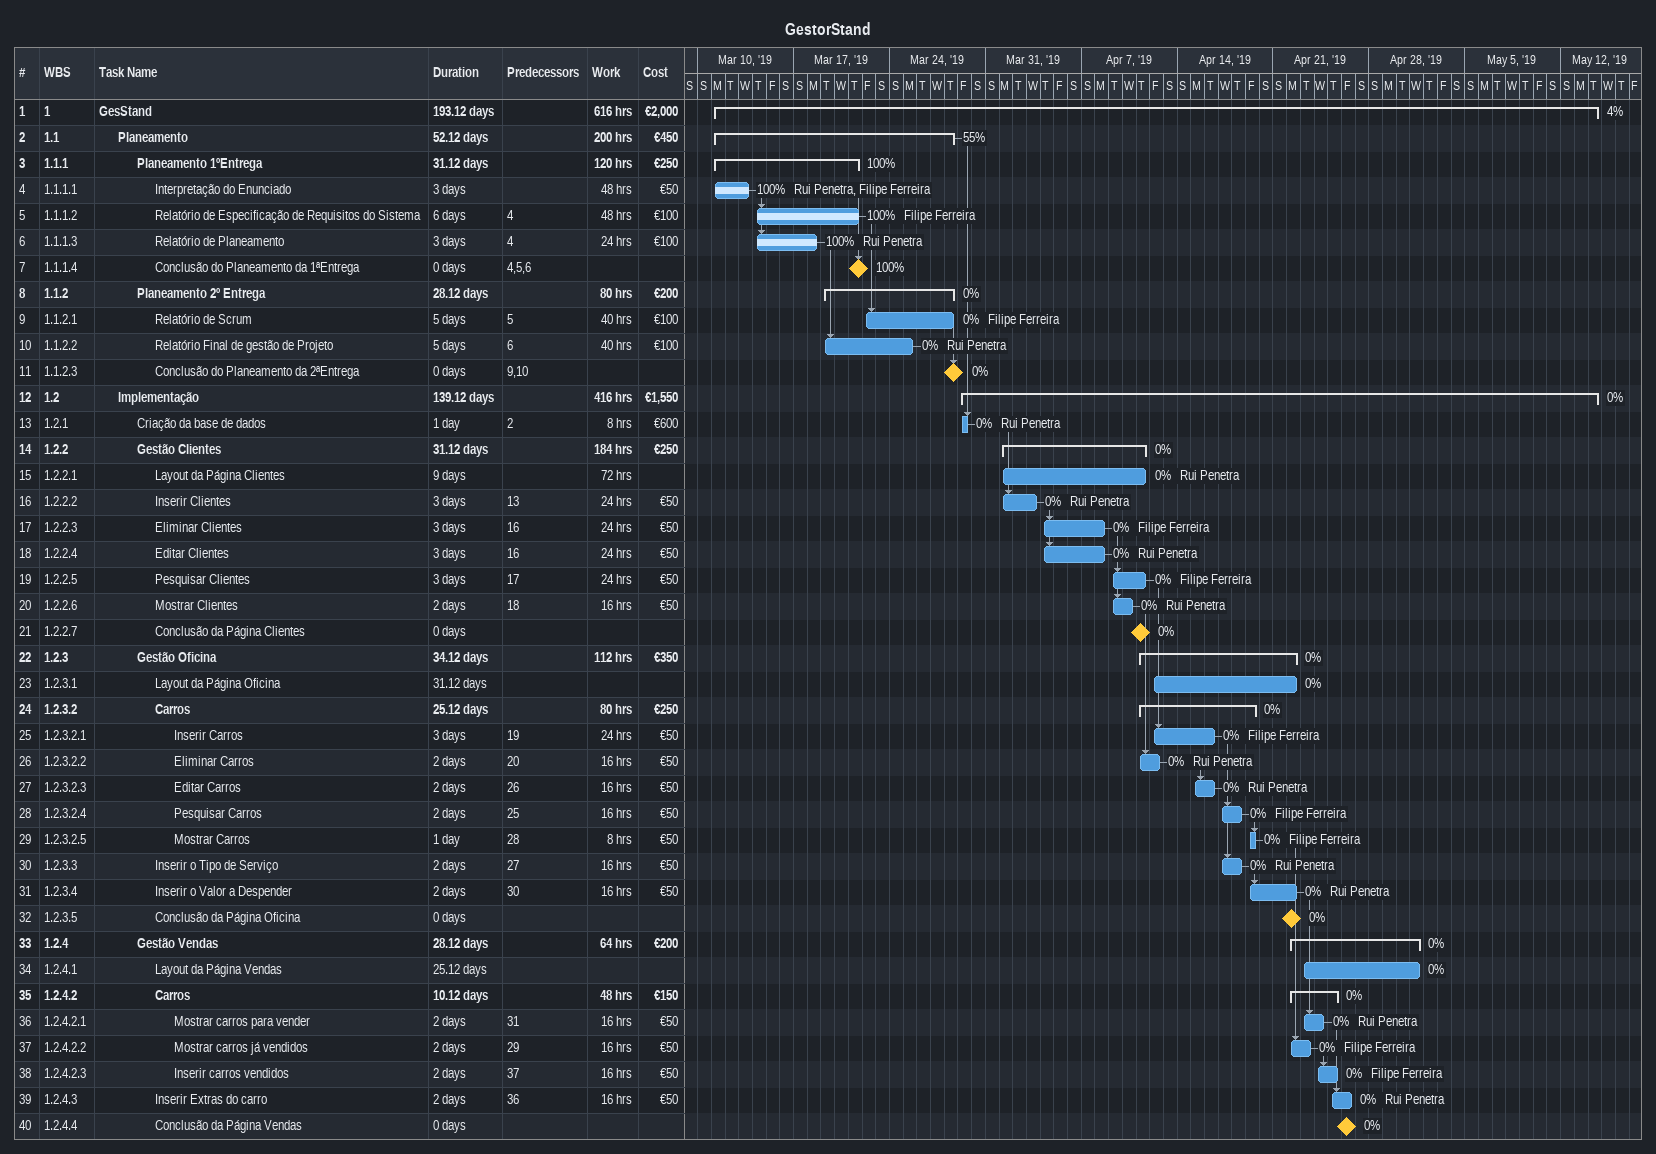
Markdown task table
GestorStand

| ID | WBS | Task | Duration | Start | Finish | Predecessors | Resources | % complete | Work (h) | Cost (€) |
|---|---|---|---|---|---|---|---|---|---|---|
| 1 | 1 | **GesStand** | 193.12d | 2019-03-11 | 2019-05-14 |  |  | 4 | 616 | 2000 |
| 2 | 1.1 | **Planeamento** | 52.12d | 2019-03-11 | 2019-03-28 |  |  | 55 | 200 | 450 |
| 3 | 1.1.1 | **Planeamento 1ºEntrega** | 31.12d | 2019-03-11 | 2019-03-21 |  |  | 100 | 120 | 250 |
| 4 | 1.1.1.1 | Interpretação do Enunciado | 3d | 2019-03-11 | 2019-03-13 |  | Rui Penetra, Filipe Ferreira | 100 | 48 | 50 |
| 5 | 1.1.1.2 | Relatório de Especificação de Requisitos do Sistema | 6d | 2019-03-14 | 2019-03-21 | 4 | Filipe Ferreira | 100 | 48 | 100 |
| 6 | 1.1.1.3 | Relatório de Planeamento | 3d | 2019-03-14 | 2019-03-18 | 4 | Rui Penetra | 100 | 24 | 100 |
| 7 | 1.1.1.4 | Conclusão do Planeamento da 1ªEntrega | 0d | 2019-03-21 | 2019-03-21 | 4, 5, 6 |  | 100 |  |  |
| 8 | 1.1.2 | **Planeamento 2º Entrega** | 28.12d | 2019-03-19 | 2019-03-28 |  |  | 0 | 80 | 200 |
| 9 | 1.1.2.1 | Relatório de Scrum | 5d | 2019-03-22 | 2019-03-28 | 5 | Filipe Ferreira | 0 | 40 | 100 |
| 10 | 1.1.2.2 | Relatório Final de gestão de Projeto | 5d | 2019-03-19 | 2019-03-25 | 6 | Rui Penetra | 0 | 40 | 100 |
| 11 | 1.1.2.3 | Conclusão do Planeamento da 2ªEntrega | 0d | 2019-03-28 | 2019-03-28 | 9, 10 |  | 0 |  |  |
| 12 | 1.2 | **Implementação** | 139.12d | 2019-03-29 | 2019-05-14 |  |  | 0 | 416 | 1550 |
| 13 | 1.2.1 | Criação da base de dados | 1d | 2019-03-29 | 2019-03-29 | 2 | Rui Penetra | 0 | 8 | 600 |
| 14 | 1.2.2 | **Gestão Clientes** | 31.12d | 2019-04-01 | 2019-04-11 |  |  | 0 | 184 | 250 |
| 15 | 1.2.2.1 | Layout da Página Clientes | 9d | 2019-04-01 | 2019-04-11 |  | Rui Penetra | 0 | 72 |  |
| 16 | 1.2.2.2 | Inserir Clientes | 3d | 2019-04-01 | 2019-04-03 | 13 | Rui Penetra | 0 | 24 | 50 |
| 17 | 1.2.2.3 | Eliminar Clientes | 3d | 2019-04-04 | 2019-04-08 | 16 | Filipe Ferreira | 0 | 24 | 50 |
| 18 | 1.2.2.4 | Editar Clientes | 3d | 2019-04-04 | 2019-04-08 | 16 | Rui Penetra | 0 | 24 | 50 |
| 19 | 1.2.2.5 | Pesquisar Clientes | 3d | 2019-04-09 | 2019-04-11 | 17 | Filipe Ferreira | 0 | 24 | 50 |
| 20 | 1.2.2.6 | Mostrar Clientes | 2d | 2019-04-09 | 2019-04-10 | 18 | Rui Penetra | 0 | 16 | 50 |
| 21 | 1.2.2.7 | Conclusão da Página Clientes | 0d | 2019-04-11 | 2019-04-11 |  |  | 0 |  |  |
| 22 | 1.2.3 | **Gestão Oficina** | 34.12d | 2019-04-11 | 2019-04-22 |  |  | 0 | 112 | 350 |
| 23 | 1.2.3.1 | Layout da Página Oficina | 31.12d | 2019-04-12 | 2019-04-22 |  |  | 0 |  |  |
| 24 | 1.2.3.2 | **Carros** | 25.12d | 2019-04-11 | 2019-04-19 |  |  | 0 | 80 | 250 |
| 25 | 1.2.3.2.1 | Inserir Carros | 3d | 2019-04-12 | 2019-04-16 | 19 | Filipe Ferreira | 0 | 24 | 50 |
| 26 | 1.2.3.2.2 | Eliminar Carros | 2d | 2019-04-11 | 2019-04-12 | 20 | Rui Penetra | 0 | 16 | 50 |
| 27 | 1.2.3.2.3 | Editar Carros | 2d | 2019-04-15 | 2019-04-16 | 26 | Rui Penetra | 0 | 16 | 50 |
| 28 | 1.2.3.2.4 | Pesquisar Carros | 2d | 2019-04-17 | 2019-04-18 | 25 | Filipe Ferreira | 0 | 16 | 50 |
| 29 | 1.2.3.2.5 | Mostrar Carros | 1d | 2019-04-19 | 2019-04-19 | 28 | Filipe Ferreira | 0 | 8 | 50 |
| 30 | 1.2.3.3 | Inserir o Tipo de Serviço | 2d | 2019-04-17 | 2019-04-18 | 27 | Rui Penetra | 0 | 16 | 50 |
| 31 | 1.2.3.4 | Inserir o Valor a Despender | 2d | 2019-04-19 | 2019-04-22 | 30 | Rui Penetra | 0 | 16 | 50 |
| 32 | 1.2.3.5 | Conclusão da Página Oficina | 0d | 2019-04-22 | 2019-04-22 |  |  | 0 |  |  |
| 33 | 1.2.4 | **Gestão Vendas** | 28.12d | 2019-04-22 | 2019-05-01 |  |  | 0 | 64 | 200 |
| 34 | 1.2.4.1 | Layout da Página Vendas | 25.12d | 2019-04-23 | 2019-05-01 |  |  | 0 |  |  |
| 35 | 1.2.4.2 | **Carros** | 10.12d | 2019-04-22 | 2019-04-25 |  |  | 0 | 48 | 150 |
| 36 | 1.2.4.2.1 | Mostrar carros para vender | 2d | 2019-04-23 | 2019-04-24 | 31 | Rui Penetra | 0 | 16 | 50 |
| 37 | 1.2.4.2.2 | Mostrar carros já vendidos | 2d | 2019-04-22 | 2019-04-23 | 29 | Filipe Ferreira | 0 | 16 | 50 |
| 38 | 1.2.4.2.3 | Inserir carros vendidos | 2d | 2019-04-24 | 2019-04-25 | 37 | Filipe Ferreira | 0 | 16 | 50 |
| 39 | 1.2.4.3 | Inserir Extras do carro | 2d | 2019-04-25 | 2019-04-26 | 36 | Rui Penetra | 0 | 16 | 50 |
| 40 | 1.2.4.4 | Conclusão da Página Vendas | 0d | 2019-04-26 | 2019-04-26 |  |  | 0 |  |  |
